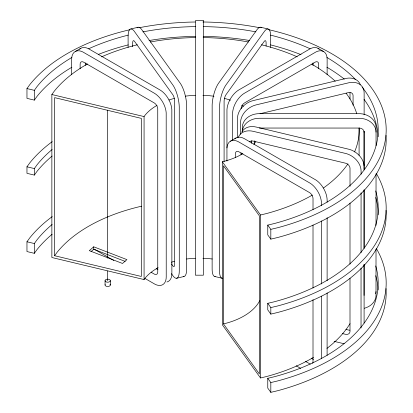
<?xml version="1.0" encoding="UTF-8"?>
<svg xmlns="http://www.w3.org/2000/svg" width="413" height="413" viewBox="0 0 413 413"><rect width="100%" height="100%" fill="white"/><g stroke="black" fill="none" stroke-linecap="round" stroke-linejoin="round"><path stroke-width="0.62" d="M224.094 161.524L224.099 101.087A4.992 1.559 -76.6 0 1 226.004 94.68L264.346 41.243A4.992 1.559 -76.6 0 1 266.106 42.854L266.106 46.07M226.944 161.034L226.959 109.553A16.969 9.798 -60 0 1 238.921 89.879L310.431 48.636A16.969 9.798 -60 0 1 319.197 49.245M232.596 140.482L232.602 112.811A16.969 9.798 -60 0 1 244.563 93.142L316.079 51.893A16.969 9.798 -60 0 1 327.137 59.322L327.132 74.768M235.4 157.394L235.4 153.538A4.992 2.881 60 0 1 238.921 151.814L309.771 192.732A4.992 2.881 60 0 1 313.023 198.674L313.018 209.603M237.563 137.694L237.568 117.101A16.969 12.798 -35.7 0 1 253.195 100.596L346.636 78.294A16.969 12.798 -35.7 0 1 360.312 84.557M240.619 134.23L240.624 121.36A16.969 12.798 -35.7 0 1 256.251 104.856L349.687 82.554A16.969 12.798 -35.7 0 1 364.137 92.91L364.127 114.788M241.047 154.782L241.047 152.851M242.364 131.566L242.364 126.419A16.969 13.856 0 0 1 259.281 113.652L360.42 113.699A16.969 13.856 0 0 1 376.057 127.509L376.052 145.629M251.651 143.352L251.651 140.781M254.305 144.013L254.305 140.797M270.685 47.407L270.691 36.468A16.969 5.302 -76.6 0 0 264.707 30.996L226.004 84.897A16.969 5.302 -76.6 0 0 219.53 106.688L219.509 270.789A16.969 5.302 -76.6 0 0 222.607 278.279M313.013 299.611L313.008 361.969A4.992 2.881 60 0 1 312.636 363.285M313.013 288.037L313.018 225.033M313.023 65.455L313.023 62.879M318.666 68.713L318.666 64.211A4.992 2.881 -60 0 0 315.413 62.027L244.563 102.92A4.992 2.881 -60 0 0 241.047 108.707M321.453 358.608L321.469 296.204M321.474 283.979L321.484 220.934M321.49 205.493L321.49 203.563A16.969 9.798 60 0 0 310.431 183.367L238.921 142.036A16.969 9.798 60 0 0 226.959 147.895M327.101 355.345L327.117 292.941M327.117 280.721L327.132 217.672M327.137 202.231L327.137 200.305A16.969 9.798 60 0 0 316.079 180.109L244.563 138.778A16.969 9.798 60 0 0 234.858 138.882M350.007 278.264L350.002 331.629A4.992 3.763 35.7 0 1 345.402 334.282L342.279 333.534M350.007 264.124L350.012 203.046M350.012 186.33L350.012 168.328A4.992 3.763 35.7 0 0 345.764 163.249L253.195 141.096A4.992 3.763 35.7 0 0 249.462 141.886M350.012 99.012L350.012 92.584M353.069 105.201L353.069 95.558A4.992 3.763 -35.7 0 0 348.82 92.512L260.004 113.74M361.034 327.958L361.05 268.125M361.055 252.684L361.076 192.845M361.081 174.188L361.081 170.972A16.969 12.798 35.7 0 0 346.636 153.708L253.195 131.319A16.969 12.798 35.7 0 0 238.286 137.328M364.065 295.424L364.065 264.563M364.065 247.846L364.075 189.98M364.075 169.407L364.075 131.365M364.09 323.054L364.106 264.506M364.111 248.425L364.127 189.877M364.132 169.929L364.137 166.713A16.969 12.798 35.7 0 0 349.687 149.449L256.251 127.059A16.969 12.798 35.7 0 0 241.765 132.15M364.116 165.623L364.121 131.52M376.016 249.111L376 296.188A16.969 13.856 0 0 1 364.333 308.279M376.026 225.415L376.042 173.832M71.872 67.242A178.793 103.224 0 0 0 37.025 96.374L34.341 100.122L26.964 98.356L26.964 88.578L29.772 84.665A186.784 107.839 0 0 1 129.77 29.746M34.341 100.122L34.341 90.339L37.025 86.596A178.793 103.224 0 0 1 71.872 57.464M158.143 267.701A59.931 34.599 0 0 0 144.973 278.31L144.07 279.565L51.862 257.516L51.862 94.531L54.263 91.185A159.816 92.269 0 0 1 87.504 63.932M52.126 156.031A178.793 103.224 0 0 0 37.025 171.349L34.341 175.091L26.964 173.331L26.964 166.811L29.772 162.898A186.784 107.839 0 0 1 52.208 141.654M34.341 175.091L34.341 168.571L37.025 164.828A178.793 103.224 0 0 1 52.126 149.511M52.126 234.264A178.793 103.224 0 0 0 37.025 249.581L34.341 253.324L26.964 251.563L26.964 241.781L29.772 237.873A186.784 107.839 0 0 1 52.208 216.624M34.341 253.324L34.341 243.546L37.025 239.803A178.793 103.224 0 0 1 52.126 224.486M144.07 279.565L144.07 116.58L144.973 115.325A59.931 34.599 0 0 1 157.017 105.346M54.63 255.73L54.63 97.638L141.303 118.366L141.303 276.462L54.63 255.73L56.984 252.446A156.816 90.54 0 0 1 141.489 206.216M93.73 246.819L89.296 250.65L122.491 263.458L126.925 259.622L93.73 246.819L93.73 249.261L91.072 251.563M75.171 51.558L80.819 48.295M230.433 141.194L236.081 137.937M130.782 28.987L138.159 27.222M313.508 357.395A159.816 92.269 0 0 1 266.302 376.589L260.51 377.978L222.313 324.742L222.313 161.757L224.486 161.235A59.931 34.599 0 0 0 242.87 153.631M222.313 161.757L260.51 214.992L266.302 213.604A159.816 92.269 0 0 0 312.404 195.055M386.036 135.356A186.784 107.839 0 0 1 277.593 237.527L270.82 239.142L267.763 234.883L267.763 225.106L274.247 223.557A178.793 103.224 0 0 0 362.155 87.086M267.763 225.106L270.82 229.365L277.593 227.744A186.784 107.839 0 0 0 386.114 126.925A186.784 107.839 0 0 0 268.404 29.602M176.609 278.264L183.986 276.498M386.036 210.331A186.784 107.839 0 0 1 277.593 312.496L270.82 314.117L267.763 309.858L267.763 303.338L274.247 301.789A178.793 103.224 0 0 0 375.727 190.971M267.763 303.338L270.82 307.597L277.593 305.976A186.784 107.839 0 0 0 376.269 173.383M223.459 323.89L259.364 373.935L259.364 215.839L223.459 165.799L223.459 323.89L225.741 323.348A62.926 36.329 0 0 0 259.684 300.762M386.036 288.563A186.784 107.839 0 0 1 277.593 390.729L270.82 392.35L267.763 388.091L267.763 378.313L274.247 376.759A178.793 103.224 0 0 0 375.727 265.946M267.763 378.313L270.82 382.572L277.593 380.951A186.784 107.839 0 0 0 376.269 248.352M259.281 128.04L359.48 128.056A4.992 4.073 0 0 1 364.08 132.119M260.634 27.222L268.011 28.987M26.964 88.578L34.341 90.339M51.862 94.531L144.07 116.58M26.964 166.811L34.341 168.571M214.806 276.498L222.184 278.264M26.964 241.781L34.341 243.546M345.96 329.424L348.458 330.023A4.992 3.763 35.7 0 0 349.883 330.168M334.117 341.36L344.148 343.761M93.73 249.261L125.149 261.383M317.974 48.295L323.622 51.558M156.248 268.687L157.921 269.653M311.232 358.179L313.467 359.47M151.158 272.27L154.508 274.201A4.992 2.881 60 0 0 157.756 272.017L157.745 108.707A4.992 2.881 60 0 0 154.23 102.92L83.38 62.027A4.992 2.881 60 0 0 80.127 64.211L80.127 68.713M305.589 361.437L309.492 363.693A4.992 2.881 60 0 0 310.318 364.06M94.272 249.209L113.828 260.489M144.555 278.212L155.169 284.335A16.969 9.798 60 0 0 166.227 276.906L166.191 112.811A16.969 9.798 60 0 0 154.23 93.142L82.714 51.893A16.969 9.798 60 0 0 71.656 59.322L71.661 74.768M296.188 365.784L300.623 368.35M171.436 263.912L172.944 266.008A4.992 1.559 76.6 0 0 174.699 264.397L174.694 101.087A4.992 1.559 76.6 0 0 172.789 94.68L134.447 41.243A4.992 1.559 76.6 0 0 132.687 42.854L132.687 46.71M171.421 273.643L173.3 276.261A16.969 5.302 76.6 0 0 179.283 270.789L179.263 106.688A16.969 5.302 76.6 0 0 172.789 84.897L134.086 30.996A16.969 5.302 76.6 0 0 128.102 36.468L128.107 47.407M359.088 128.123L359.088 155.34M270.82 229.365L270.82 239.142M270.82 307.597L270.82 314.117M270.82 382.572L270.82 392.35M260.51 214.992L260.51 377.978M110.317 280.685L110.317 284.98M107.69 110.137L107.69 258.161M107.69 271.036L107.69 280.685M105.062 280.685L105.062 284.98M85.77 62.879L85.775 65.455M109.966 284.221A2.628 1.518 0 0 1 108.03 286.483A2.628 1.518 0 0 1 105.15 284.588M359.181 127.999A159.816 92.269 0 0 1 354.545 151.938M347.952 163.832A159.816 92.269 0 0 1 323.431 187.998M101.557 56.86A159.816 92.269 0 0 1 137.322 44.79M150.327 42.002A159.816 92.269 0 0 1 195.628 37.573M203.165 37.573A159.816 92.269 0 0 1 248.466 42.002M261.47 44.79A159.816 92.269 0 0 1 297.236 56.86M311.846 64.247A159.816 92.269 0 0 1 335.191 81.16M346.104 93.219A159.816 92.269 0 0 1 356.724 113.59M349.992 323.684A159.816 92.269 0 0 1 326.946 348.391M255.621 141.788A59.931 34.599 0 0 1 253.819 144.297M168.948 100.013A59.931 34.599 0 0 1 174.307 98.392M185.406 96.167A59.931 34.599 0 0 1 195.282 95.295M202.922 95.274A59.931 34.599 0 0 1 213.96 96.25M224.486 98.392A59.931 34.599 0 0 1 230.423 100.209M241.775 105.346A59.931 34.599 0 0 1 243.407 106.327M171.292 262.24A59.931 34.599 0 0 1 174.307 261.377M186.552 259.003A59.931 34.599 0 0 1 195.282 258.28M202.922 258.259A59.931 34.599 0 0 1 212.241 259.003M375.727 275.724A178.793 103.224 0 0 1 378.122 289.993M88.707 48.749A178.793 103.224 0 0 1 128.206 35.126M142.934 31.868A178.793 103.224 0 0 1 195.566 26.613M203.227 26.613A178.793 103.224 0 0 1 255.859 31.868M270.587 35.126A178.793 103.224 0 0 1 310.086 48.749M326.92 57.464A178.793 103.224 0 0 1 355.392 79.373M139.145 27.738A186.784 107.839 0 0 1 195.251 22.003M202.907 21.992A186.784 107.839 0 0 1 259.648 27.738M98.32 54.444A178.793 103.224 0 0 1 128.206 44.903M149.026 40.546A178.793 103.224 0 0 1 195.566 36.39M203.227 36.39A178.793 103.224 0 0 1 249.767 40.546M270.587 44.903A178.793 103.224 0 0 1 301.051 54.676M326.92 67.242A178.793 103.224 0 0 1 344.287 79.11M364.034 99.342A178.793 103.224 0 0 1 378.122 136.786M375.727 197.491A178.793 103.224 0 0 1 378.189 214.879M79.595 49.245A16.969 9.798 60 0 1 88.361 48.636L159.877 89.879A16.969 9.798 60 0 1 171.834 109.553L171.875 273.649A16.969 9.798 60 0 1 166.929 282.002M137.039 27.872A16.969 5.302 76.6 0 1 141.463 29.23L180.166 83.137A16.969 5.302 76.6 0 1 186.64 104.923L186.661 269.023A16.969 5.302 76.6 0 1 183.563 276.514M215.23 276.514A16.969 5.302 -76.6 0 1 212.132 269.023L212.153 104.923A16.969 5.302 -76.6 0 1 218.627 83.137L257.33 29.23A16.969 5.302 -76.6 0 1 261.408 27.557M376.057 132.119A16.969 13.856 0 0 0 360.42 118.309L259.281 118.263A16.969 13.856 0 0 0 242.364 131.029M376 291.578A16.969 13.856 0 0 1 375.587 293.726M203.387 20.65L195.406 20.65L195.406 275.187L203.387 275.187L203.387 20.65M105.831 281.759A2.628 1.518 0 0 0 110.225 281.083A2.628 1.518 0 0 0 107.008 279.224A2.628 1.518 0 0 0 105.831 281.759"/></g></svg>
